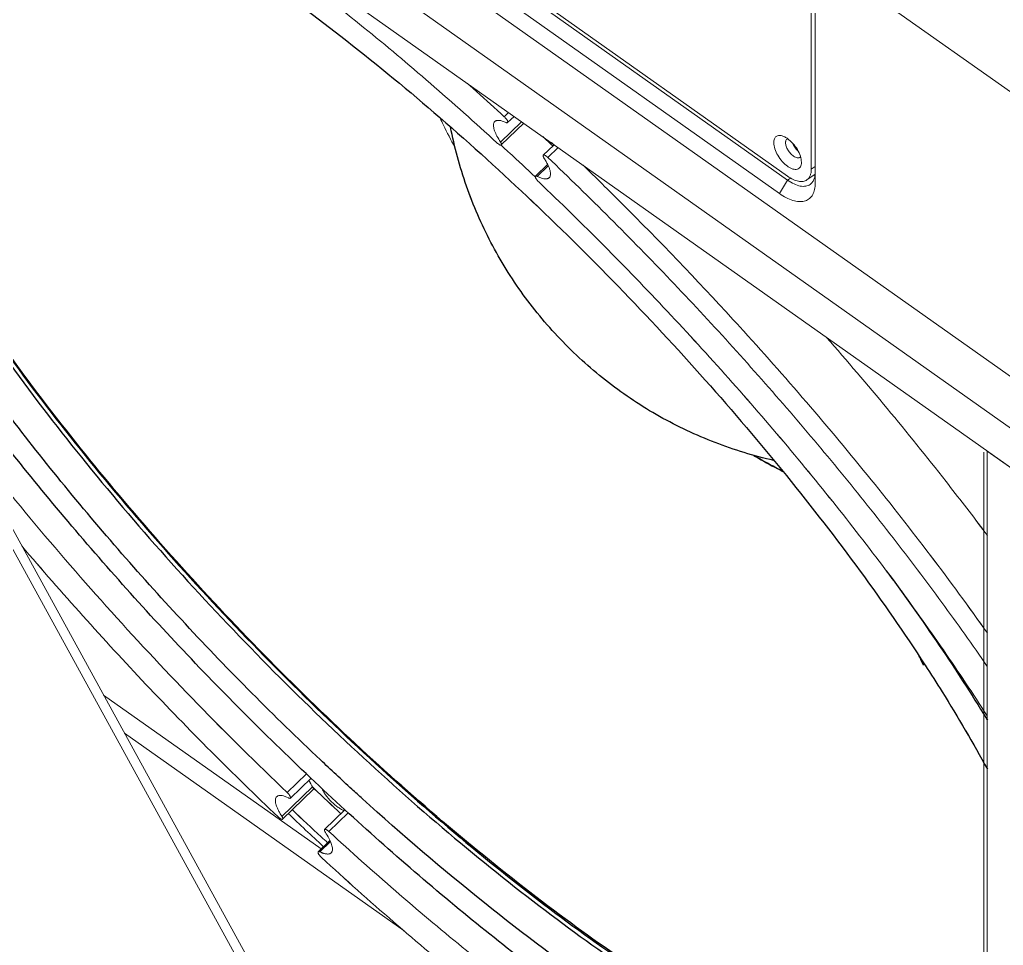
# Model space of a CAD drawing. Header units: millimetres. Extents: x 0 to 9253, y 0 to 2730.
# Drawn here: x 8609.7 to 8785.7, y 1377.8 to 1543.4 of the extents above; entities that cross this region are included whole.
import ezdxf

# ---------------------------------------------------------------- set-up
doc = ezdxf.new("R2010")
doc.units = ezdxf.units.MM
doc.layers.get('0').update_dxf_attribs({"lineweight": 13})
for name, color, linetype in [('INTFCLR_5745', 7, 'Continuous'), ('INTFCLR_5745_1_1', 7, 'Continuous'), ('INTFCLR_5754_1', 7, 'Continuous'), ('INTFCLR_5754_1_1', 7, 'Continuous')]:
    doc.layers.add(name, color=color, linetype=linetype)

msp = doc.modelspace()

# ---------------------------------------------------------------- linework, layer by layer
at = {"color": 7, "linetype": 'Continuous'}
for p, q in [((8790.61, 1527.9), (8467.46, 1756.4)), ((8790.61, 1476.99), (8467.46, 1705.49)), ((8468.17, 1695.8), (8789.9, 1468.3)), ((8468.17, 1688.73), (8789.9, 1461.23)), ((8468.17, 1688.73), (8789.9, 1461.23)), ((8747.12, 1515.4), (8513.78, 1680.4)), ((8747.12, 1514.69), (8513.78, 1679.69)), ((8482.14, 1678.85), (8782.83, 1131.02)), ((8482.14, 1678.85), (8782.83, 1131.02)), ((8482.14, 1678.85), (8782.83, 1131.02)), ((8745.71, 1512.28), (8512.36, 1677.28)), ((8782.83, 1134.6), (8485.35, 1676.58)), ((8782.83, 1134.6), (8485.35, 1676.58)), ((8782.83, 1134.6), (8485.35, 1676.58)), ((8751.37, 1547.75), (8751.37, 1516.64)), ((8752.07, 1545.25), (8752.07, 1514.14)), ((8697.2, 1526.78), (8696.43, 1526.03)), ((8698.18, 1526.08), (8697.04, 1524.97)), ((8699.51, 1525.14), (8695.76, 1521.51)), ((8699.91, 1524.86), (8695.91, 1520.98)), ((8695.94, 1521.03), (8695.91, 1520.98)), ((8705.28, 1520.97), (8703.41, 1519.15)), ((8705.29, 1521), (8704.87, 1521.4)), ((8748.37, 1520.65), (8748.49, 1520.73)), ((8706.06, 1520.51), (8704.23, 1518.74)), ((8704.2, 1517.5), (8702.04, 1515.39)), ((8704.31, 1517.27), (8702.34, 1515.36)), ((8751.37, 1516.64), (8752.07, 1517.14)), ((8702.34, 1515.36), (8702.66, 1515.21)), ((8752.05, 1515.77), (8750.59, 1514.74)), ((8701.93, 1515.28), (8702.02, 1515.2)), ((8701.94, 1515.3), (8702.03, 1515.22)), ((8745.71, 1512.28), (8747.12, 1514.69)), ((8747.12, 1514.69), (8747.65, 1515.06)), ((8782.83, 1123.98), (8782.83, 1466.23)), ((8782.83, 1466.23), (8782.83, 1123.98)), ((8789.9, 1461.22), (8782.83, 1466.22)), ((8789.9, 1461.22), (8782.83, 1466.22)), ((8782.83, 1123.98), (8782.83, 1466.22)), ((8782.27, 1124.95), (8782.27, 1466.06)), ((8771.64, 1428.05), (8771.7, 1427.95)), ((8771.64, 1428.04), (8771.7, 1427.95)), ((8771.68, 1428.03), (8771.74, 1427.93)), ((8771.68, 1428.03), (8771.74, 1427.93)), ((8624.75, 1422.6), (8663.67, 1395.08)), ((8663.67, 1395.08), (8624.75, 1422.6)), ((8663.67, 1395.08), (8624.75, 1422.6)), ((8782.66, 1418.44), (8782.83, 1418.14)), ((8782.69, 1418.42), (8782.88, 1418.12)), ((8628.49, 1415.79), (8678.5, 1380.43)), ((8628.49, 1415.79), (8678.5, 1380.43)), ((8628.49, 1415.79), (8678.5, 1380.43)), ((8661.04, 1408.53), (8657.58, 1405.18)), ((8657.58, 1405.18), (8661.04, 1408.53)), ((8657.58, 1405.18), (8661.04, 1408.52)), ((8661.86, 1407.75), (8658.16, 1404.16)), ((8661.86, 1407.75), (8658.16, 1404.15)), ((8661.86, 1407.75), (8658.16, 1404.16)), ((8662.12, 1406.21), (8656.65, 1400.9)), ((8656.65, 1400.9), (8662.12, 1406.21)), ((8656.65, 1400.9), (8662.12, 1406.21)), ((8662.25, 1405.71), (8656.78, 1400.4)), ((8662.25, 1405.71), (8656.78, 1400.4)), ((8662.25, 1405.7), (8656.78, 1400.39)), ((8662.41, 1405.86), (8662.09, 1406.16)), ((8662.41, 1405.85), (8662.09, 1406.16)), ((8662.41, 1405.86), (8662.09, 1406.16)), ((8662.42, 1405.89), (8662.1, 1406.19)), ((8662.42, 1405.88), (8662.1, 1406.19)), ((8662.42, 1405.89), (8662.1, 1406.19)), ((8657.85, 1404.19), (8657.53, 1404.34)), ((8657.85, 1404.19), (8657.53, 1404.34)), ((8657.85, 1404.19), (8657.53, 1404.34)), ((8667.92, 1402.09), (8664.28, 1398.57)), ((8667.92, 1402.09), (8664.28, 1398.56)), ((8667.92, 1402.09), (8664.28, 1398.57)), ((8668.52, 1401.55), (8665.06, 1398.19)), ((8665.06, 1398.19), (8668.52, 1401.55)), ((8665.06, 1398.19), (8668.52, 1401.54)), ((8664.26, 1398.52), (8664.28, 1398.57)), ((8664.26, 1398.52), (8664.28, 1398.57)), ((8664.26, 1398.52), (8664.28, 1398.56)), ((8665.25, 1396.61), (8663.15, 1394.58)), ((8665.25, 1396.61), (8663.15, 1394.57)), ((8665.25, 1396.61), (8663.15, 1394.58)), ((8665.34, 1396.4), (8663.44, 1394.55)), ((8663.44, 1394.55), (8665.34, 1396.4)), ((8663.44, 1394.55), (8665.34, 1396.39))]:
    msp.add_line(p, q, dxfattribs=at)
for centre, radius, start, end in [((8318.73, 1109.99), 563.98, 46.7566, 47.0053), ((8701.92, 1514.51), 0.95, 63.8008, 66.8671), ((8753, 1519.66), 4.1, 255.1632, 256.4897), ((8746.06, 1514.14), 6.02, 357.2747, 0.0205), ((8266.98, 1058.64), 638.08, 42.35499, 42.50849), ((8361.39, 1135.93), 526.32, 36.7907, 36.94), ((9086.08, 1852.74), 615.79, 226.52709, 227.13665), ((9086.08, 1852.74), 615.79, 226.52709, 227.13665), ((9086.08, 1852.73), 615.79, 226.52709, 227.13665), ((8658.27, 1405.04), 0.95, 243.8008, 246.8671), ((8658.27, 1405.04), 0.95, 243.8008, 246.8671), ((8658.27, 1405.04), 0.95, 243.8008, 246.8671), ((9088.32, 1854.83), 625.27, 226.48199, 227.27026), ((9088.32, 1854.83), 625.27, 226.48199, 227.27026), ((9088.32, 1854.83), 625.27, 226.48199, 227.27026), ((9083.03, 1849.86), 617.03, 226.52869, 227.18674), ((9083.03, 1849.85), 617.03, 226.52869, 227.18674), ((9083.03, 1849.86), 617.03, 226.52869, 227.18674), ((9078.46, 1844.94), 610.31, 227.18802, 227.33271), ((9078.46, 1844.94), 610.31, 227.18802, 227.33271), ((9078.46, 1844.94), 610.31, 227.18802, 227.33271)]:
    msp.add_arc(centre, radius, start, end, dxfattribs=at)
for points, knots in [([(8695.13, 1521.36), (8691.21, 1524.96), (8683.36, 1531.96), (8671.45, 1541.98), (8659.61, 1551.31), (8647.94, 1559.89), (8636.54, 1567.65), (8625.5, 1574.53), (8614.92, 1580.46), (8607.92, 1583.9), (8604.52, 1585.43)], [0, 0, 0, 0, 0.143339, 0.283342, 0.418983, 0.549281, 0.673321, 0.790264, 0.899365, 1, 1, 1, 1]), ([(8752.45, 1354.32), (8750.02, 1355.38), (8745.04, 1357.71), (8734.66, 1363.2), (8721.05, 1371.55), (8704.33, 1383.4), (8687.15, 1397.11), (8669.91, 1412.35), (8653, 1428.78), (8636.81, 1446.02), (8621.72, 1463.67), (8608.07, 1481.32), (8596.18, 1498.58), (8587.73, 1512.66), (8582.11, 1523.44), (8578.61, 1530.95), (8575.72, 1538.07), (8573.46, 1544.77), (8571.85, 1551.01), (8570.88, 1556.75), (8570.57, 1561.97), (8570.92, 1566.64), (8571.95, 1570.74), (8573.13, 1573.16), (8573.83, 1574.22)], [0, 0, 0, 0, 0.026784, 0.055565, 0.118608, 0.188051, 0.262549, 0.340591, 0.420555, 0.50076, 0.579518, 0.655186, 0.726214, 0.791206, 0.821066, 0.848998, 0.874903, 0.898713, 0.920392, 0.939955, 0.957475, 0.973113, 0.987146, 1, 1, 1, 1]), ([(8752.45, 1354.33), (8750.02, 1355.38), (8745.04, 1357.71), (8734.66, 1363.2), (8721.05, 1371.55), (8704.33, 1383.41), (8687.15, 1397.11), (8669.91, 1412.35), (8653, 1428.78), (8636.81, 1446.02), (8621.72, 1463.67), (8608.07, 1481.33), (8596.18, 1498.58), (8587.73, 1512.67), (8582.11, 1523.44), (8578.61, 1530.95), (8575.72, 1538.07), (8573.46, 1544.77), (8571.85, 1551.01), (8570.88, 1556.75), (8570.57, 1561.97), (8570.92, 1566.64), (8571.95, 1570.75), (8573.13, 1573.16), (8573.83, 1574.22)], [0, 0, 0, 0, 0.026784, 0.055565, 0.118608, 0.188051, 0.262549, 0.340591, 0.420555, 0.50076, 0.579518, 0.655186, 0.726214, 0.791206, 0.821066, 0.848998, 0.874903, 0.898713, 0.920392, 0.939955, 0.957475, 0.973113, 0.987146, 1, 1, 1, 1]), ([(8752.74, 1354.97), (8750.34, 1356.01), (8745.41, 1358.32), (8735.14, 1363.75), (8721.68, 1372), (8705.14, 1383.69), (8688.14, 1397.21), (8671.07, 1412.25), (8654.31, 1428.47), (8638.24, 1445.5), (8623.22, 1462.96), (8609.6, 1480.45), (8597.68, 1497.58), (8589.17, 1511.58), (8583.47, 1522.32), (8579.89, 1529.82), (8576.9, 1536.95), (8574.53, 1543.67), (8572.79, 1549.95), (8571.69, 1555.75), (8571.22, 1561.04), (8571.41, 1565.8), (8572.25, 1570.01), (8573.3, 1572.52), (8573.94, 1573.64)], [0, 0, 0, 0, 0.026654, 0.055278, 0.117937, 0.186924, 0.260929, 0.338477, 0.417984, 0.49781, 0.576303, 0.651852, 0.722933, 0.788168, 0.818221, 0.846394, 0.872586, 0.896723, 0.918763, 0.938707, 0.956612, 0.972614, 0.986951, 1, 1, 1, 1]), ([(8752.74, 1354.97), (8750.34, 1356.01), (8745.41, 1358.32), (8735.14, 1363.74), (8721.68, 1372), (8705.14, 1383.69), (8688.14, 1397.21), (8671.07, 1412.25), (8654.31, 1428.47), (8638.24, 1445.5), (8623.22, 1462.96), (8609.6, 1480.45), (8597.68, 1497.58), (8589.17, 1511.58), (8583.47, 1522.32), (8579.89, 1529.82), (8576.9, 1536.95), (8574.53, 1543.67), (8572.79, 1549.95), (8571.69, 1555.75), (8571.22, 1561.04), (8571.41, 1565.8), (8572.25, 1570.01), (8573.3, 1572.52), (8573.94, 1573.63)], [0, 0, 0, 0, 0.026654, 0.055278, 0.117937, 0.186924, 0.260929, 0.338477, 0.417984, 0.49781, 0.576303, 0.651852, 0.722933, 0.788168, 0.818221, 0.846394, 0.872586, 0.896723, 0.918763, 0.938707, 0.956612, 0.972614, 0.986951, 1, 1, 1, 1]), ([(8752.88, 1355.33), (8750.55, 1356.32), (8745.79, 1358.51), (8735.87, 1363.67), (8722.84, 1371.53), (8706.83, 1382.7), (8690.33, 1395.64), (8673.7, 1410.07), (8657.31, 1425.68), (8641.52, 1442.13), (8626.68, 1459.07), (8613.09, 1476.11), (8601.06, 1492.9), (8592.35, 1506.69), (8586.4, 1517.33), (8582.59, 1524.81), (8579.34, 1531.97), (8576.66, 1538.76), (8574.58, 1545.15), (8573.1, 1551.09), (8572.22, 1556.58), (8571.9, 1562.88), (8572.52, 1567.41), (8573.49, 1570.05)], [0, 0, 0, 0, 0.026047, 0.054015, 0.115248, 0.182721, 0.255211, 0.331336, 0.409605, 0.488466, 0.56635, 0.641716, 0.713096, 0.77914, 0.809792, 0.838688, 0.865722, 0.890806, 0.913882, 0.934924, 0.953949, 0.971033, 1, 1, 1, 1]), ([(8752.88, 1355.33), (8750.55, 1356.32), (8745.79, 1358.52), (8735.87, 1363.67), (8722.84, 1371.53), (8706.83, 1382.7), (8690.33, 1395.64), (8673.7, 1410.07), (8657.31, 1425.68), (8641.52, 1442.14), (8626.68, 1459.07), (8613.09, 1476.12), (8601.06, 1492.9), (8592.35, 1506.69), (8586.4, 1517.33), (8582.59, 1524.81), (8579.34, 1531.97), (8576.66, 1538.76), (8574.58, 1545.15), (8573.1, 1551.1), (8572.22, 1556.58), (8571.9, 1562.88), (8572.52, 1567.42), (8573.49, 1570.05)], [0, 0, 0, 0, 0.026047, 0.054015, 0.115248, 0.182721, 0.255211, 0.331336, 0.409605, 0.488466, 0.56635, 0.641716, 0.713096, 0.77914, 0.809792, 0.838688, 0.865722, 0.890806, 0.913882, 0.934924, 0.953949, 0.971033, 1, 1, 1, 1]), ([(8650.82, 1552.49), (8656.39, 1548.64), (8667.62, 1540.34), (8684.19, 1526.73), (8700.74, 1511.79), (8716.93, 1495.82), (8732.42, 1479.16), (8746.88, 1462.17), (8760.01, 1445.19), (8767.99, 1433.71), (8771.68, 1428.03)], [0, 0, 0, 0, 0.116374, 0.240038, 0.368666, 0.499816, 0.630989, 0.759687, 0.883467, 1, 1, 1, 1]), ([(8650.82, 1552.48), (8656.39, 1548.63), (8667.62, 1540.34), (8684.19, 1526.73), (8700.74, 1511.78), (8716.93, 1495.82), (8732.42, 1479.16), (8746.88, 1462.17), (8760.01, 1445.19), (8767.99, 1433.71), (8771.68, 1428.03)], [0, 0, 0, 0, 0.116374, 0.240038, 0.368666, 0.499816, 0.630989, 0.759687, 0.883467, 1, 1, 1, 1]), ([(8689.84, 1531.99), (8690.39, 1531.5), (8692.6, 1529.53), (8694.79, 1527.54), (8696.43, 1526.03)], [0, 0, 0, 0, 0.249162, 1, 1, 1, 1]), ([(8696.43, 1526.03), (8696.56, 1525.91), (8696.74, 1525.71), (8696.93, 1525.44), (8697.01, 1525.31), (8697.03, 1525.24)], [0, 0, 0, 0, 0.549119, 0.795281, 1, 1, 1, 1]), ([(8684.95, 1525.82), (8685.14, 1525.39), (8685.98, 1523.61), (8686.89, 1521.86), (8687.62, 1520.55)], [0, 0, 0, 0, 0.238787, 1, 1, 1, 1]), ([(8694.55, 1524.87), (8694.52, 1524.79), (8694.49, 1524.59), (8694.51, 1524.26), (8694.58, 1523.89), (8694.76, 1523.31), (8695.14, 1522.49), (8695.54, 1521.85), (8695.76, 1521.51)], [0, 0, 0, 0, 0.075049, 0.163117, 0.265975, 0.384196, 0.665455, 1, 1, 1, 1]), ([(8694.73, 1525.17), (8694.69, 1525.13), (8694.62, 1525.04), (8694.57, 1524.93), (8694.55, 1524.87)], [0, 0, 0, 0, 0.485831, 1, 1, 1, 1]), ([(8696.75, 1525), (8696.53, 1525.1), (8696.13, 1525.26), (8695.62, 1525.38), (8695.28, 1525.39), (8695.06, 1525.36), (8694.88, 1525.29), (8694.77, 1525.22), (8694.73, 1525.17)], [0, 0, 0, 0, 0.33763, 0.610802, 0.724476, 0.824917, 0.915248, 1, 1, 1, 1]), ([(8697.04, 1524.97), (8697.03, 1524.96), (8696.99, 1524.94), (8696.92, 1524.94), (8696.84, 1524.96), (8696.78, 1524.98), (8696.75, 1525)], [0, 0, 0, 0, 0.174047, 0.387852, 0.661878, 1, 1, 1, 1]), ([(8697.03, 1525.24), (8697.05, 1525.2), (8697.07, 1525.13), (8697.07, 1525.05), (8697.06, 1525.02)], [0, 0, 0, 0, 0.583468, 1, 1, 1, 1]), ([(8697.06, 1525.02), (8697.06, 1525.01), (8697.06, 1525), (8697.05, 1524.98), (8697.04, 1524.97)], [0, 0, 0, 0, 0.263028, 1, 1, 1, 1]), ([(8746.3, 1522.56), (8746.19, 1522.6), (8745.97, 1522.66), (8745.64, 1522.68), (8745.35, 1522.63), (8745.09, 1522.51), (8744.89, 1522.31), (8744.75, 1522.05), (8744.67, 1521.74), (8744.65, 1521.51), (8744.65, 1521.39)], [0, 0, 0, 0, 0.14495, 0.274135, 0.390669, 0.49998, 0.609256, 0.725849, 0.855287, 1, 1, 1, 1]), ([(8747.12, 1522.11), (8747.06, 1522.16), (8746.8, 1522.34), (8746.51, 1522.48), (8746.3, 1522.56)], [0, 0, 0, 0, 0.268305, 1, 1, 1, 1]), ([(8695.91, 1520.98), (8695.9, 1520.97), (8695.86, 1520.95), (8695.79, 1520.95), (8695.7, 1520.97), (8695.6, 1521.02), (8695.49, 1521.08), (8695.33, 1521.19), (8695.21, 1521.29), (8695.13, 1521.36)], [0, 0, 0, 0, 0.059741, 0.133702, 0.228837, 0.346699, 0.48596, 0.643943, 1, 1, 1, 1]), ([(8695.76, 1521.51), (8695.77, 1521.49), (8695.81, 1521.43), (8695.85, 1521.36), (8695.88, 1521.31)], [0, 0, 0, 0, 0.268063, 1, 1, 1, 1]), ([(8695.86, 1520.94), (8696.37, 1520.48), (8698.41, 1518.61), (8700.43, 1516.73), (8701.94, 1515.3)], [0, 0, 0, 0, 0.249261, 1, 1, 1, 1]), ([(8695.88, 1521.31), (8695.9, 1521.26), (8695.94, 1521.17), (8695.95, 1521.07), (8695.94, 1521.03)], [0, 0, 0, 0, 0.595013, 1, 1, 1, 1]), ([(8744.65, 1521.39), (8744.65, 1521.02), (8744.81, 1520.23), (8745.35, 1519.09), (8746.12, 1518.02), (8746.78, 1517.41), (8747.12, 1517.17)], [0, 0, 0, 0, 0.217692, 0.475355, 0.7463, 1, 1, 1, 1]), ([(8746.79, 1521.6), (8746.78, 1521.58), (8746.77, 1521.51), (8746.77, 1521.44), (8746.77, 1521.39)], [0, 0, 0, 0, 0.239748, 1, 1, 1, 1]), ([(8746.77, 1521.39), (8746.77, 1521.18), (8746.87, 1520.73), (8747.17, 1520.07), (8747.61, 1519.46), (8747.99, 1519.12), (8748.18, 1518.98)], [0, 0, 0, 0, 0.217686, 0.475354, 0.746305, 1, 1, 1, 1]), ([(8746.84, 1521.78), (8746.83, 1521.76), (8746.81, 1521.71), (8746.8, 1521.65), (8746.79, 1521.6)], [0, 0, 0, 0, 0.239653, 1, 1, 1, 1]), ([(8747.03, 1522.02), (8747.01, 1522.01), (8746.93, 1521.94), (8746.87, 1521.85), (8746.84, 1521.78)], [0, 0, 0, 0, 0.241395, 1, 1, 1, 1]), ([(8749.6, 1517.89), (8749.6, 1518.26), (8749.43, 1519.05), (8748.9, 1520.19), (8748.12, 1521.26), (8747.47, 1521.87), (8747.12, 1522.11)], [0, 0, 0, 0, 0.217692, 0.475355, 0.7463, 1, 1, 1, 1]), ([(8748.99, 1519.93), (8748.78, 1520.11), (8748.4, 1520.55), (8748.12, 1521.04), (8748.02, 1521.31)], [0, 0, 0, 0, 0.500036, 1, 1, 1, 1]), ([(8703.54, 1518.65), (8703.51, 1518.7), (8703.46, 1518.78), (8703.41, 1518.89), (8703.38, 1519), (8703.36, 1519.11), (8703.41, 1519.15)], [0, 0, 0, 0, 0.361195, 0.516084, 0.65138, 1, 1, 1, 1]), ([(8703.41, 1519.15), (8703.42, 1519.16), (8703.45, 1519.18), (8703.52, 1519.19), (8703.59, 1519.17), (8703.64, 1519.15), (8703.67, 1519.14)], [0, 0, 0, 0, 0.179251, 0.394931, 0.667023, 1, 1, 1, 1]), ([(8703.67, 1519.14), (8703.76, 1519.1), (8703.96, 1518.98), (8704.14, 1518.83), (8704.23, 1518.74)], [0, 0, 0, 0, 0.446236, 1, 1, 1, 1]), ([(8748.18, 1518.98), (8748.29, 1518.9), (8748.5, 1518.78), (8748.81, 1518.66), (8749.1, 1518.65), (8749.27, 1518.71), (8749.34, 1518.76)], [0, 0, 0, 0, 0.312078, 0.579925, 0.804193, 1, 1, 1, 1]), ([(8704.48, 1515.13), (8704.55, 1515.19), (8704.65, 1515.35), (8704.72, 1515.66), (8704.71, 1516.04), (8704.64, 1516.38), (8704.55, 1516.68), (8704.42, 1517.03), (8704.22, 1517.49), (8703.91, 1518.06), (8703.67, 1518.45), (8703.54, 1518.65)], [0, 0, 0, 0, 0.069928, 0.149323, 0.244423, 0.358207, 0.422435, 0.491518, 0.643841, 0.814044, 1, 1, 1, 1]), ([(8704.23, 1518.74), (8711.72, 1511.61), (8726.33, 1497.02), (8743.62, 1478), (8756.7, 1462.46), (8765.97, 1450.86), (8774.69, 1439.32), (8780.2, 1431.57), (8782.85, 1427.72)], [0, 0, 0, 0, 0.257472, 0.513882, 0.639833, 0.763302, 0.883584, 1, 1, 1, 1]), ([(8704.23, 1518.74), (8711.72, 1511.61), (8726.33, 1497.02), (8743.62, 1478), (8756.7, 1462.46), (8765.97, 1450.86), (8774.69, 1439.32), (8780.2, 1431.57), (8782.85, 1427.72)], [0, 0, 0, 0, 0.257472, 0.513882, 0.639833, 0.763302, 0.883584, 1, 1, 1, 1]), ([(8704.23, 1518.74), (8711.72, 1511.61), (8726.33, 1497.02), (8743.62, 1478), (8756.7, 1462.46), (8765.97, 1450.86), (8774.69, 1439.32), (8780.2, 1431.57), (8782.85, 1427.72)], [0, 0, 0, 0, 0.257472, 0.513882, 0.639833, 0.763302, 0.883584, 1, 1, 1, 1]), ([(8710.53, 1517.36), (8712.83, 1515.13), (8721.98, 1506.14), (8730.85, 1496.88), (8737.36, 1489.78)], [0, 0, 0, 0, 0.24966, 1, 1, 1, 1]), ([(8747.12, 1517.17), (8747.28, 1517.06), (8747.58, 1516.87), (8748.04, 1516.67), (8748.48, 1516.59), (8748.87, 1516.63), (8749.2, 1516.79), (8749.44, 1517.08), (8749.57, 1517.46), (8749.6, 1517.74), (8749.6, 1517.89)], [0, 0, 0, 0, 0.165275, 0.312003, 0.439056, 0.549496, 0.65067, 0.753357, 0.867921, 1, 1, 1, 1]), ([(8702.61, 1514.37), (8702.5, 1514.47), (8702.36, 1514.62), (8702.2, 1514.83), (8702.11, 1514.98), (8702.04, 1515.12), (8702.01, 1515.23), (8702, 1515.33), (8702.02, 1515.38), (8702.04, 1515.39)], [0, 0, 0, 0, 0.343281, 0.503936, 0.648616, 0.772125, 0.870891, 0.944609, 1, 1, 1, 1]), ([(8702.04, 1515.39), (8702.05, 1515.4), (8702.08, 1515.42), (8702.14, 1515.43), (8702.21, 1515.41), (8702.27, 1515.39), (8702.29, 1515.38)], [0, 0, 0, 0, 0.179245, 0.394964, 0.667091, 1, 1, 1, 1]), ([(8750.59, 1514.74), (8750.49, 1514.67), (8750.27, 1514.55), (8749.76, 1514.42), (8749.01, 1514.46), (8748.06, 1514.8), (8747.44, 1515.17), (8747.12, 1515.4)], [0, 0, 0, 0, 0.096436, 0.196829, 0.420859, 0.688202, 1, 1, 1, 1]), ([(8751.37, 1516.64), (8751.37, 1516.43), (8751.34, 1516.04), (8751.19, 1515.51), (8750.95, 1515.06), (8750.71, 1514.83), (8750.59, 1514.74)], [0, 0, 0, 0, 0.289644, 0.548352, 0.781428, 1, 1, 1, 1]), ([(8751.9, 1514.98), (8751.93, 1515.06), (8752.04, 1515.44), (8752.07, 1515.84), (8752.07, 1516.14)], [0, 0, 0, 0, 0.232662, 1, 1, 1, 1]), ([(8782.84, 1418.87), (8780.3, 1422.85), (8774.95, 1430.89), (8766.34, 1442.89), (8757.02, 1455.04), (8747.08, 1467.23), (8736.59, 1479.35), (8725.63, 1491.32), (8714.31, 1503.03), (8706.54, 1510.63), (8702.61, 1514.37)], [0, 0, 0, 0, 0.113296, 0.231717, 0.354424, 0.480526, 0.609096, 0.739179, 0.869805, 1, 1, 1, 1]), ([(8782.84, 1418.87), (8780.3, 1422.85), (8774.95, 1430.89), (8766.34, 1442.89), (8757.02, 1455.04), (8747.08, 1467.22), (8736.59, 1479.35), (8725.63, 1491.32), (8714.31, 1503.03), (8706.54, 1510.63), (8702.61, 1514.37)], [0, 0, 0, 0, 0.113296, 0.231717, 0.354424, 0.480526, 0.609096, 0.739179, 0.869805, 1, 1, 1, 1]), ([(8782.84, 1418.87), (8780.3, 1422.85), (8774.95, 1430.89), (8766.34, 1442.89), (8757.02, 1455.04), (8747.08, 1467.23), (8736.59, 1479.35), (8725.63, 1491.32), (8714.31, 1503.03), (8706.54, 1510.63), (8702.61, 1514.37)], [0, 0, 0, 0, 0.113296, 0.231717, 0.354424, 0.480526, 0.609096, 0.739179, 0.869805, 1, 1, 1, 1]), ([(8702.66, 1515.21), (8702.86, 1515.13), (8703.22, 1515), (8703.67, 1514.91), (8703.99, 1514.91), (8704.18, 1514.95), (8704.35, 1515.02), (8704.44, 1515.09), (8704.48, 1515.13)], [0, 0, 0, 0, 0.332821, 0.603877, 0.717903, 0.819737, 0.912383, 1, 1, 1, 1]), ([(8745.71, 1512.28), (8746.09, 1512), (8746.85, 1511.53), (8748.01, 1511.04), (8749.1, 1510.81), (8750.09, 1510.87), (8750.93, 1511.24), (8751.56, 1511.9), (8751.95, 1512.81), (8752.05, 1513.49), (8752.07, 1513.85)], [0, 0, 0, 0, 0.166185, 0.314175, 0.443041, 0.555345, 0.657521, 0.759538, 0.871511, 1, 1, 1, 1]), ([(8747.12, 1514.69), (8747.49, 1514.43), (8748.22, 1513.99), (8749.33, 1513.6), (8750.34, 1513.54), (8750.93, 1513.76), (8751.17, 1513.92)], [0, 0, 0, 0, 0.312194, 0.579881, 0.804202, 1, 1, 1, 1]), ([(8751.17, 1513.92), (8751.34, 1514.04), (8751.65, 1514.36), (8751.83, 1514.76), (8751.9, 1514.98)], [0, 0, 0, 0, 0.479393, 1, 1, 1, 1]), ([(8663.55, 1410.99), (8655.23, 1418.83), (8639.21, 1434.96), (8620.66, 1456.17), (8607.06, 1473.45), (8597.8, 1486.13), (8589.47, 1498.56), (8584.43, 1506.86), (8582.1, 1510.95)], [0, 0, 0, 0, 0.265039, 0.526757, 0.653137, 0.774876, 0.890838, 1, 1, 1, 1]), ([(8663.55, 1410.99), (8655.23, 1418.83), (8639.21, 1434.96), (8620.66, 1456.17), (8607.06, 1473.45), (8597.8, 1486.14), (8589.47, 1498.56), (8584.43, 1506.86), (8582.1, 1510.95)], [0, 0, 0, 0, 0.265039, 0.526757, 0.653137, 0.774876, 0.890838, 1, 1, 1, 1]), ([(8758.74, 1338.77), (8755.16, 1340.29), (8747.8, 1343.77), (8736.66, 1349.88), (8725.02, 1357.05), (8712.99, 1365.23), (8700.68, 1374.34), (8683.79, 1387.81), (8667.14, 1402.51), (8650.9, 1418.23), (8634.98, 1434.58), (8616.37, 1455.5), (8599.46, 1477.07), (8587.46, 1494.2), (8582.04, 1502.64), (8579.49, 1506.81)], [0, 0, 0, 0, 0.046955, 0.098127, 0.1532, 0.211833, 0.273585, 0.337961, 0.472409, 0.541341, 0.610609, 0.74771, 0.87897, 0.941019, 1, 1, 1, 1]), ([(8758.74, 1338.77), (8755.16, 1340.3), (8747.8, 1343.77), (8736.66, 1349.88), (8725.02, 1357.06), (8712.99, 1365.24), (8700.68, 1374.34), (8683.79, 1387.81), (8667.14, 1402.51), (8650.9, 1418.23), (8634.98, 1434.58), (8616.37, 1455.5), (8599.46, 1477.07), (8587.46, 1494.2), (8582.04, 1502.64), (8579.49, 1506.81)], [0, 0, 0, 0, 0.046955, 0.098127, 0.1532, 0.211833, 0.273585, 0.337961, 0.472409, 0.541341, 0.610609, 0.74771, 0.87897, 0.941019, 1, 1, 1, 1]), ([(8738.51, 1488.52), (8746.63, 1479.61), (8762, 1461.78), (8776.26, 1443.04), (8782.88, 1433.68)], [0, 0, 0, 0, 0.5126, 1, 1, 1, 1]), ([(8738.51, 1488.52), (8746.63, 1479.61), (8762, 1461.77), (8776.26, 1443.04), (8782.88, 1433.67)], [0, 0, 0, 0, 0.5126, 1, 1, 1, 1]), ([(8738.51, 1488.52), (8746.63, 1479.61), (8762, 1461.78), (8776.26, 1443.04), (8782.88, 1433.68)], [0, 0, 0, 0, 0.5126, 1, 1, 1, 1]), ([(8782.06, 1452.24), (8779.89, 1455.11), (8770.9, 1466.82), (8761.45, 1478.17), (8754.09, 1486.56)], [0, 0, 0, 0, 0.244064, 1, 1, 1, 1]), ([(8782.06, 1452.23), (8779.89, 1455.11), (8770.9, 1466.82), (8761.45, 1478.17), (8754.09, 1486.56)], [0, 0, 0, 0, 0.244064, 1, 1, 1, 1]), ([(8598.09, 1471.17), (8602.46, 1465.44), (8611.6, 1454.02), (8626.11, 1437.3), (8641.46, 1420.93), (8652.14, 1410.36), (8657.58, 1405.18)], [0, 0, 0, 0, 0.243051, 0.493112, 0.746634, 1, 1, 1, 1]), ([(8598.09, 1471.17), (8602.46, 1465.44), (8611.6, 1454.02), (8626.11, 1437.3), (8641.46, 1420.92), (8652.14, 1410.35), (8657.58, 1405.18)], [0, 0, 0, 0, 0.243051, 0.493112, 0.746634, 1, 1, 1, 1]), ([(8598.09, 1471.17), (8602.46, 1465.44), (8611.6, 1454.02), (8626.11, 1437.3), (8641.46, 1420.93), (8652.14, 1410.36), (8657.58, 1405.18)], [0, 0, 0, 0, 0.243051, 0.493112, 0.746634, 1, 1, 1, 1]), ([(8655.96, 1400.81), (8647.87, 1408.5), (8632.16, 1424.26), (8617.29, 1440.82), (8610.11, 1449.27)], [0, 0, 0, 0, 0.501614, 1, 1, 1, 1]), ([(8655.96, 1400.81), (8647.87, 1408.5), (8632.16, 1424.26), (8617.29, 1440.82), (8610.11, 1449.27)], [0, 0, 0, 0, 0.501614, 1, 1, 1, 1]), ([(8655.96, 1400.81), (8647.87, 1408.5), (8632.16, 1424.26), (8617.29, 1440.82), (8610.11, 1449.26)], [0, 0, 0, 0, 0.501614, 1, 1, 1, 1]), ([(8764.79, 1444.83), (8768.04, 1440.43), (8774.2, 1431.75), (8779.99, 1422.82), (8782.69, 1418.42)], [0, 0, 0, 0, 0.514033, 1, 1, 1, 1]), ([(8764.79, 1444.83), (8768.04, 1440.43), (8774.2, 1431.75), (8779.99, 1422.82), (8782.69, 1418.42)], [0, 0, 0, 0, 0.514033, 1, 1, 1, 1]), ([(8770.54, 1429.75), (8770.64, 1429.55), (8770.95, 1428.95), (8771.24, 1428.34), (8771.44, 1427.92)], [0, 0, 0, 0, 0.31607, 1, 1, 1, 1]), ([(8770.54, 1429.75), (8770.64, 1429.56), (8770.95, 1428.95), (8771.24, 1428.34), (8771.44, 1427.92)], [0, 0, 0, 0, 0.31607, 1, 1, 1, 1]), ([(8771.74, 1427.93), (8772.77, 1426.35), (8776.65, 1420.26), (8780.32, 1414.03), (8782.87, 1409.35)], [0, 0, 0, 0, 0.260766, 1, 1, 1, 1]), ([(8771.74, 1427.93), (8772.77, 1426.35), (8776.65, 1420.26), (8780.32, 1414.04), (8782.87, 1409.35)], [0, 0, 0, 0, 0.260766, 1, 1, 1, 1]), ([(8671.05, 1404.05), (8670.42, 1404.62), (8667.9, 1406.91), (8665.41, 1409.23), (8663.55, 1410.99)], [0, 0, 0, 0, 0.249022, 1, 1, 1, 1]), ([(8671.05, 1404.05), (8670.42, 1404.62), (8667.9, 1406.91), (8665.41, 1409.23), (8663.55, 1410.99)], [0, 0, 0, 0, 0.249022, 1, 1, 1, 1]), ([(8662.12, 1406.21), (8662.05, 1406.31), (8661.82, 1406.68), (8661.6, 1407.07), (8661.45, 1407.37)], [0, 0, 0, 0, 0.265624, 1, 1, 1, 1]), ([(8662.12, 1406.21), (8662.05, 1406.31), (8661.82, 1406.68), (8661.6, 1407.07), (8661.45, 1407.37)], [0, 0, 0, 0, 0.265624, 1, 1, 1, 1]), ([(8662.12, 1406.21), (8662.05, 1406.31), (8661.82, 1406.68), (8661.6, 1407.07), (8661.45, 1407.36)], [0, 0, 0, 0, 0.265624, 1, 1, 1, 1]), ([(8657.53, 1404.34), (8657.33, 1404.42), (8656.97, 1404.55), (8656.52, 1404.64), (8656.21, 1404.64), (8656.01, 1404.6), (8655.84, 1404.53), (8655.75, 1404.46), (8655.71, 1404.42)], [0, 0, 0, 0, 0.332821, 0.603877, 0.717903, 0.819737, 0.912383, 1, 1, 1, 1]), ([(8657.53, 1404.34), (8657.33, 1404.42), (8656.97, 1404.55), (8656.52, 1404.64), (8656.21, 1404.63), (8656.01, 1404.6), (8655.84, 1404.53), (8655.75, 1404.46), (8655.71, 1404.42)], [0, 0, 0, 0, 0.332821, 0.603877, 0.717903, 0.819737, 0.912383, 1, 1, 1, 1]), ([(8657.53, 1404.34), (8657.33, 1404.42), (8656.97, 1404.55), (8656.52, 1404.64), (8656.21, 1404.64), (8656.01, 1404.6), (8655.84, 1404.53), (8655.75, 1404.46), (8655.71, 1404.42)], [0, 0, 0, 0, 0.332821, 0.603877, 0.717903, 0.819737, 0.912383, 1, 1, 1, 1]), ([(8657.58, 1405.18), (8657.69, 1405.08), (8657.83, 1404.93), (8657.99, 1404.72), (8658.08, 1404.57), (8658.15, 1404.43), (8658.19, 1404.32), (8658.19, 1404.22), (8658.17, 1404.17), (8658.16, 1404.16)], [0, 0, 0, 0, 0.343281, 0.503936, 0.648616, 0.772125, 0.870891, 0.944609, 1, 1, 1, 1]), ([(8657.58, 1405.18), (8657.69, 1405.08), (8657.83, 1404.93), (8657.99, 1404.72), (8658.08, 1404.57), (8658.15, 1404.43), (8658.19, 1404.32), (8658.19, 1404.22), (8658.17, 1404.17), (8658.16, 1404.15)], [0, 0, 0, 0, 0.343281, 0.503936, 0.648616, 0.772125, 0.870891, 0.944609, 1, 1, 1, 1]), ([(8657.58, 1405.18), (8657.69, 1405.08), (8657.83, 1404.93), (8657.99, 1404.72), (8658.08, 1404.57), (8658.15, 1404.43), (8658.19, 1404.32), (8658.19, 1404.22), (8658.17, 1404.17), (8658.16, 1404.16)], [0, 0, 0, 0, 0.343281, 0.503936, 0.648616, 0.772125, 0.870891, 0.944609, 1, 1, 1, 1]), ([(8662.25, 1405.71), (8662.3, 1405.75), (8662.29, 1405.86), (8662.25, 1405.97), (8662.2, 1406.07), (8662.15, 1406.15), (8662.12, 1406.21)], [0, 0, 0, 0, 0.348621, 0.483916, 0.638805, 1, 1, 1, 1]), ([(8662.25, 1405.7), (8662.3, 1405.75), (8662.29, 1405.86), (8662.25, 1405.96), (8662.2, 1406.07), (8662.15, 1406.15), (8662.12, 1406.21)], [0, 0, 0, 0, 0.348621, 0.483916, 0.638805, 1, 1, 1, 1]), ([(8662.25, 1405.71), (8662.3, 1405.75), (8662.29, 1405.86), (8662.25, 1405.97), (8662.2, 1406.07), (8662.15, 1406.15), (8662.12, 1406.21)], [0, 0, 0, 0, 0.348621, 0.483916, 0.638805, 1, 1, 1, 1]), ([(8663.83, 1405.9), (8663.89, 1405.71), (8664.09, 1405.32), (8664.62, 1404.5), (8665.49, 1403.51), (8666.47, 1402.65), (8667.26, 1402.16), (8667.62, 1402), (8667.79, 1401.95)], [0, 0, 0, 0, 0.102769, 0.227538, 0.514123, 0.792886, 0.908556, 1, 1, 1, 1]), ([(8663.83, 1405.9), (8663.89, 1405.71), (8664.09, 1405.32), (8664.62, 1404.5), (8665.49, 1403.51), (8666.47, 1402.65), (8667.26, 1402.16), (8667.62, 1402), (8667.79, 1401.95)], [0, 0, 0, 0, 0.102769, 0.227538, 0.514123, 0.792886, 0.908556, 1, 1, 1, 1]), ([(8663.83, 1405.89), (8663.89, 1405.71), (8664.09, 1405.32), (8664.62, 1404.5), (8665.49, 1403.5), (8666.47, 1402.65), (8667.26, 1402.16), (8667.62, 1402), (8667.79, 1401.95)], [0, 0, 0, 0, 0.102769, 0.227538, 0.514123, 0.792886, 0.908556, 1, 1, 1, 1]), ([(8655.71, 1404.42), (8655.65, 1404.36), (8655.54, 1404.2), (8655.47, 1403.89), (8655.48, 1403.51), (8655.55, 1403.17), (8655.64, 1402.87), (8655.77, 1402.52), (8655.97, 1402.06), (8656.28, 1401.49), (8656.52, 1401.1), (8656.65, 1400.9)], [0, 0, 0, 0, 0.069928, 0.149323, 0.244423, 0.358207, 0.422435, 0.491518, 0.643841, 0.814044, 1, 1, 1, 1]), ([(8655.71, 1404.42), (8655.65, 1404.36), (8655.54, 1404.19), (8655.47, 1403.88), (8655.48, 1403.51), (8655.55, 1403.17), (8655.64, 1402.87), (8655.77, 1402.52), (8655.97, 1402.06), (8656.28, 1401.49), (8656.52, 1401.1), (8656.65, 1400.9)], [0, 0, 0, 0, 0.069928, 0.149323, 0.244423, 0.358207, 0.422435, 0.491518, 0.643841, 0.814044, 1, 1, 1, 1]), ([(8655.71, 1404.42), (8655.65, 1404.36), (8655.54, 1404.2), (8655.47, 1403.89), (8655.48, 1403.51), (8655.55, 1403.17), (8655.64, 1402.87), (8655.77, 1402.52), (8655.97, 1402.06), (8656.28, 1401.49), (8656.52, 1401.1), (8656.65, 1400.9)], [0, 0, 0, 0, 0.069928, 0.149323, 0.244423, 0.358207, 0.422435, 0.491518, 0.643841, 0.814044, 1, 1, 1, 1]), ([(8658.16, 1404.16), (8658.14, 1404.15), (8658.11, 1404.13), (8658.05, 1404.12), (8657.98, 1404.14), (8657.92, 1404.16), (8657.9, 1404.17)], [0, 0, 0, 0, 0.179245, 0.394964, 0.667091, 1, 1, 1, 1]), ([(8658.16, 1404.15), (8658.14, 1404.14), (8658.11, 1404.13), (8658.05, 1404.12), (8657.98, 1404.14), (8657.92, 1404.15), (8657.9, 1404.17)], [0, 0, 0, 0, 0.179245, 0.394964, 0.667091, 1, 1, 1, 1]), ([(8658.16, 1404.16), (8658.14, 1404.15), (8658.11, 1404.13), (8658.05, 1404.12), (8657.98, 1404.14), (8657.92, 1404.16), (8657.9, 1404.17)], [0, 0, 0, 0, 0.179245, 0.394964, 0.667091, 1, 1, 1, 1]), ([(8753.69, 1346.93), (8750.58, 1348.25), (8744.21, 1351.24), (8734.58, 1356.44), (8724.53, 1362.52), (8710.35, 1371.95), (8692.21, 1385.58), (8678.14, 1397.63), (8671.05, 1404.05)], [0, 0, 0, 0, 0.100322, 0.209063, 0.325634, 0.449445, 0.715518, 1, 1, 1, 1]), ([(8753.69, 1346.93), (8750.58, 1348.25), (8744.21, 1351.24), (8734.58, 1356.44), (8724.53, 1362.52), (8710.35, 1371.95), (8692.21, 1385.58), (8678.14, 1397.63), (8671.05, 1404.05)], [0, 0, 0, 0, 0.100322, 0.209063, 0.325634, 0.449445, 0.715518, 1, 1, 1, 1]), ([(8656.52, 1400.41), (8656.43, 1400.45), (8656.23, 1400.57), (8656.05, 1400.72), (8655.96, 1400.81)], [0, 0, 0, 0, 0.446236, 1, 1, 1, 1]), ([(8656.52, 1400.41), (8656.43, 1400.45), (8656.23, 1400.57), (8656.05, 1400.72), (8655.96, 1400.81)], [0, 0, 0, 0, 0.446236, 1, 1, 1, 1]), ([(8656.52, 1400.41), (8656.43, 1400.45), (8656.23, 1400.57), (8656.05, 1400.72), (8655.96, 1400.81)], [0, 0, 0, 0, 0.446236, 1, 1, 1, 1]), ([(8656.78, 1400.4), (8656.77, 1400.39), (8656.74, 1400.37), (8656.68, 1400.36), (8656.6, 1400.38), (8656.55, 1400.4), (8656.52, 1400.41)], [0, 0, 0, 0, 0.179251, 0.394931, 0.667023, 1, 1, 1, 1]), ([(8656.78, 1400.39), (8656.77, 1400.38), (8656.74, 1400.37), (8656.68, 1400.36), (8656.6, 1400.38), (8656.55, 1400.4), (8656.52, 1400.41)], [0, 0, 0, 0, 0.179251, 0.394931, 0.667023, 1, 1, 1, 1]), ([(8656.78, 1400.4), (8656.77, 1400.39), (8656.74, 1400.37), (8656.68, 1400.36), (8656.6, 1400.38), (8656.55, 1400.4), (8656.52, 1400.41)], [0, 0, 0, 0, 0.179251, 0.394931, 0.667023, 1, 1, 1, 1]), ([(8656.65, 1400.9), (8656.68, 1400.85), (8656.73, 1400.77), (8656.78, 1400.66), (8656.81, 1400.55), (8656.83, 1400.44), (8656.78, 1400.4)], [0, 0, 0, 0, 0.361195, 0.516084, 0.65138, 1, 1, 1, 1]), ([(8656.65, 1400.9), (8656.68, 1400.84), (8656.73, 1400.76), (8656.78, 1400.65), (8656.81, 1400.55), (8656.83, 1400.44), (8656.78, 1400.39)], [0, 0, 0, 0, 0.361195, 0.516084, 0.65138, 1, 1, 1, 1]), ([(8656.65, 1400.9), (8656.68, 1400.85), (8656.73, 1400.77), (8656.78, 1400.66), (8656.81, 1400.55), (8656.83, 1400.44), (8656.78, 1400.4)], [0, 0, 0, 0, 0.361195, 0.516084, 0.65138, 1, 1, 1, 1]), ([(8664.43, 1398.04), (8664.37, 1398.13), (8664.29, 1398.26), (8664.25, 1398.43), (8664.25, 1398.5), (8664.26, 1398.52)], [0, 0, 0, 0, 0.616201, 0.837431, 1, 1, 1, 1]), ([(8664.43, 1398.04), (8664.37, 1398.13), (8664.29, 1398.26), (8664.25, 1398.42), (8664.25, 1398.49), (8664.26, 1398.52)], [0, 0, 0, 0, 0.616201, 0.837431, 1, 1, 1, 1]), ([(8664.43, 1398.04), (8664.37, 1398.13), (8664.29, 1398.26), (8664.25, 1398.43), (8664.25, 1398.5), (8664.26, 1398.52)], [0, 0, 0, 0, 0.616201, 0.837431, 1, 1, 1, 1]), ([(8664.28, 1398.57), (8664.29, 1398.58), (8664.33, 1398.6), (8664.4, 1398.6), (8664.49, 1398.58), (8664.59, 1398.53), (8664.7, 1398.47), (8664.86, 1398.36), (8664.98, 1398.26), (8665.06, 1398.19)], [0, 0, 0, 0, 0.059741, 0.133702, 0.228837, 0.346699, 0.48596, 0.643943, 1, 1, 1, 1]), ([(8664.28, 1398.57), (8664.29, 1398.58), (8664.33, 1398.6), (8664.4, 1398.6), (8664.49, 1398.58), (8664.59, 1398.53), (8664.7, 1398.47), (8664.86, 1398.36), (8664.98, 1398.26), (8665.06, 1398.19)], [0, 0, 0, 0, 0.059741, 0.133702, 0.228837, 0.346699, 0.48596, 0.643943, 1, 1, 1, 1]), ([(8664.28, 1398.56), (8664.29, 1398.58), (8664.33, 1398.59), (8664.4, 1398.59), (8664.49, 1398.57), (8664.59, 1398.53), (8664.7, 1398.47), (8664.86, 1398.36), (8664.98, 1398.26), (8665.06, 1398.19)], [0, 0, 0, 0, 0.059741, 0.133702, 0.228837, 0.346699, 0.48596, 0.643943, 1, 1, 1, 1]), ([(8665.64, 1394.68), (8665.67, 1394.76), (8665.7, 1394.96), (8665.69, 1395.29), (8665.61, 1395.66), (8665.43, 1396.24), (8665.05, 1397.06), (8664.65, 1397.7), (8664.43, 1398.04)], [0, 0, 0, 0, 0.075049, 0.163117, 0.265975, 0.384196, 0.665455, 1, 1, 1, 1]), ([(8665.64, 1394.67), (8665.67, 1394.76), (8665.7, 1394.96), (8665.69, 1395.28), (8665.61, 1395.66), (8665.43, 1396.24), (8665.05, 1397.06), (8664.65, 1397.7), (8664.43, 1398.04)], [0, 0, 0, 0, 0.075049, 0.163117, 0.265975, 0.384196, 0.665455, 1, 1, 1, 1]), ([(8665.64, 1394.68), (8665.67, 1394.76), (8665.7, 1394.96), (8665.69, 1395.29), (8665.61, 1395.66), (8665.43, 1396.24), (8665.05, 1397.06), (8664.65, 1397.7), (8664.43, 1398.04)], [0, 0, 0, 0, 0.075049, 0.163117, 0.265975, 0.384196, 0.665455, 1, 1, 1, 1]), ([(8665.06, 1398.19), (8668.98, 1394.59), (8676.83, 1387.59), (8688.74, 1377.57), (8700.58, 1368.24), (8712.25, 1359.66), (8723.65, 1351.9), (8734.69, 1345.02), (8745.27, 1339.09), (8752.27, 1335.65), (8755.67, 1334.12)], [0, 0, 0, 0, 0.143339, 0.283342, 0.418983, 0.549281, 0.673321, 0.790264, 0.899365, 1, 1, 1, 1]), ([(8665.06, 1398.19), (8668.98, 1394.59), (8676.83, 1387.58), (8688.74, 1377.57), (8700.58, 1368.24), (8712.25, 1359.65), (8723.65, 1351.89), (8734.69, 1345.02), (8745.27, 1339.09), (8752.27, 1335.65), (8755.67, 1334.12)], [0, 0, 0, 0, 0.143339, 0.283342, 0.418983, 0.549281, 0.673321, 0.790264, 0.899365, 1, 1, 1, 1]), ([(8665.06, 1398.19), (8668.98, 1394.59), (8676.83, 1387.59), (8688.74, 1377.57), (8700.58, 1368.24), (8712.25, 1359.66), (8723.65, 1351.9), (8734.69, 1345.02), (8745.27, 1339.09), (8752.27, 1335.65), (8755.67, 1334.12)], [0, 0, 0, 0, 0.143339, 0.283342, 0.418983, 0.549281, 0.673321, 0.790264, 0.899365, 1, 1, 1, 1]), ([(8663.76, 1393.52), (8663.67, 1393.61), (8663.49, 1393.79), (8663.3, 1394.04), (8663.19, 1394.23), (8663.14, 1394.35), (8663.12, 1394.45), (8663.12, 1394.51), (8663.13, 1394.53)], [0, 0, 0, 0, 0.32202, 0.6196, 0.746275, 0.852714, 0.936947, 1, 1, 1, 1]), ([(8663.76, 1393.52), (8663.67, 1393.6), (8663.49, 1393.79), (8663.3, 1394.03), (8663.19, 1394.22), (8663.14, 1394.34), (8663.12, 1394.44), (8663.12, 1394.51), (8663.13, 1394.53)], [0, 0, 0, 0, 0.32202, 0.6196, 0.746275, 0.852714, 0.936947, 1, 1, 1, 1]), ([(8663.76, 1393.52), (8663.67, 1393.61), (8663.49, 1393.79), (8663.3, 1394.04), (8663.19, 1394.23), (8663.14, 1394.35), (8663.12, 1394.45), (8663.12, 1394.51), (8663.13, 1394.53)], [0, 0, 0, 0, 0.32202, 0.6196, 0.746275, 0.852714, 0.936947, 1, 1, 1, 1]), ([(8663.13, 1394.53), (8663.13, 1394.54), (8663.13, 1394.55), (8663.14, 1394.57), (8663.15, 1394.58)], [0, 0, 0, 0, 0.263028, 1, 1, 1, 1]), ([(8663.13, 1394.53), (8663.13, 1394.54), (8663.13, 1394.55), (8663.14, 1394.57), (8663.15, 1394.58)], [0, 0, 0, 0, 0.263028, 1, 1, 1, 1]), ([(8663.13, 1394.53), (8663.13, 1394.54), (8663.13, 1394.55), (8663.14, 1394.57), (8663.15, 1394.57)], [0, 0, 0, 0, 0.263028, 1, 1, 1, 1]), ([(8663.15, 1394.58), (8663.16, 1394.59), (8663.2, 1394.61), (8663.27, 1394.61), (8663.35, 1394.59), (8663.41, 1394.57), (8663.44, 1394.55)], [0, 0, 0, 0, 0.174047, 0.387852, 0.661878, 1, 1, 1, 1]), ([(8663.15, 1394.57), (8663.16, 1394.59), (8663.2, 1394.61), (8663.27, 1394.61), (8663.35, 1394.59), (8663.41, 1394.56), (8663.44, 1394.55)], [0, 0, 0, 0, 0.174047, 0.387852, 0.661878, 1, 1, 1, 1]), ([(8663.15, 1394.58), (8663.16, 1394.59), (8663.2, 1394.61), (8663.27, 1394.61), (8663.35, 1394.59), (8663.41, 1394.57), (8663.44, 1394.55)], [0, 0, 0, 0, 0.174047, 0.387852, 0.661878, 1, 1, 1, 1]), ([(8663.44, 1394.55), (8663.66, 1394.45), (8664.06, 1394.29), (8664.57, 1394.17), (8664.91, 1394.16), (8665.13, 1394.19), (8665.31, 1394.26), (8665.42, 1394.33), (8665.46, 1394.38)], [0, 0, 0, 0, 0.33763, 0.610802, 0.724476, 0.824917, 0.915248, 1, 1, 1, 1]), ([(8663.44, 1394.55), (8663.66, 1394.45), (8664.06, 1394.28), (8664.57, 1394.17), (8664.91, 1394.16), (8665.13, 1394.19), (8665.31, 1394.26), (8665.42, 1394.33), (8665.46, 1394.37)], [0, 0, 0, 0, 0.33763, 0.610802, 0.724476, 0.824917, 0.915248, 1, 1, 1, 1]), ([(8663.44, 1394.55), (8663.66, 1394.45), (8664.06, 1394.29), (8664.57, 1394.17), (8664.91, 1394.16), (8665.13, 1394.19), (8665.31, 1394.26), (8665.42, 1394.33), (8665.46, 1394.38)], [0, 0, 0, 0, 0.33763, 0.610802, 0.724476, 0.824917, 0.915248, 1, 1, 1, 1]), ([(8665.46, 1394.38), (8665.5, 1394.42), (8665.57, 1394.51), (8665.62, 1394.62), (8665.64, 1394.68)], [0, 0, 0, 0, 0.485831, 1, 1, 1, 1]), ([(8665.46, 1394.38), (8665.5, 1394.42), (8665.57, 1394.51), (8665.62, 1394.62), (8665.64, 1394.68)], [0, 0, 0, 0, 0.485831, 1, 1, 1, 1]), ([(8665.46, 1394.37), (8665.5, 1394.41), (8665.57, 1394.51), (8665.62, 1394.62), (8665.64, 1394.67)], [0, 0, 0, 0, 0.485831, 1, 1, 1, 1]), ([(8761.66, 1324.3), (8757.98, 1325.95), (8750.42, 1329.66), (8738.99, 1336.06), (8727.06, 1343.49), (8714.75, 1351.87), (8702.14, 1361.14), (8689.35, 1371.23), (8676.48, 1382.05), (8668, 1389.63), (8663.76, 1393.52)], [0, 0, 0, 0, 0.100567, 0.209627, 0.326553, 0.450595, 0.580913, 0.716584, 0.856623, 1, 1, 1, 1]), ([(8761.66, 1324.3), (8757.98, 1325.95), (8750.42, 1329.66), (8738.99, 1336.06), (8727.06, 1343.48), (8714.75, 1351.87), (8702.14, 1361.14), (8689.35, 1371.23), (8676.48, 1382.05), (8668, 1389.62), (8663.76, 1393.52)], [0, 0, 0, 0, 0.100567, 0.209627, 0.326553, 0.450595, 0.580913, 0.716584, 0.856623, 1, 1, 1, 1]), ([(8761.66, 1324.3), (8757.98, 1325.95), (8750.42, 1329.66), (8738.99, 1336.06), (8727.06, 1343.49), (8714.75, 1351.87), (8702.14, 1361.14), (8689.35, 1371.23), (8676.48, 1382.05), (8668, 1389.63), (8663.76, 1393.52)], [0, 0, 0, 0, 0.100567, 0.209627, 0.326553, 0.450595, 0.580913, 0.716584, 0.856623, 1, 1, 1, 1])]:
    msp.add_open_spline(points, degree=3, knots=knots, dxfattribs=at)
for points in [[(8747.14, 1522.08), (8747.1, 1522.07), (8747.06, 1522.05), (8747.03, 1522.02)], [(8749.34, 1518.76), (8749.38, 1518.78), (8749.41, 1518.82), (8749.44, 1518.85)]]:
    msp.add_open_spline(points, degree=3, dxfattribs=at)
at = {"layer": 'INTFCLR_5745', "color": 7, "linetype": 'Continuous'}
for p, q in [((8771.64, 1428.05), (8771.7, 1427.95)), ((8771.68, 1428.03), (8771.74, 1427.93)), ((8782.66, 1418.44), (8782.83, 1418.14)), ((8782.69, 1418.42), (8782.88, 1418.12))]:
    msp.add_line(p, q, dxfattribs=at)
for points, knots in [([(8573.83, 1574.22), (8573.13, 1573.16), (8571.95, 1570.75), (8570.92, 1566.64), (8570.57, 1561.97), (8570.88, 1556.75), (8571.85, 1551.01), (8573.46, 1544.77), (8575.72, 1538.07), (8578.61, 1530.95), (8582.11, 1523.44), (8587.73, 1512.67), (8596.18, 1498.58), (8608.07, 1481.33), (8621.72, 1463.67), (8636.81, 1446.02), (8653, 1428.78), (8669.91, 1412.35), (8687.15, 1397.11), (8704.33, 1383.41), (8721.05, 1371.55), (8734.66, 1363.2), (8745.04, 1357.71), (8750.02, 1355.38), (8752.45, 1354.33)], [0, 0, 0, 0, 0.012854, 0.026887, 0.042525, 0.060045, 0.079608, 0.101287, 0.125097, 0.151002, 0.178934, 0.208794, 0.273786, 0.344814, 0.420482, 0.49924, 0.579445, 0.659409, 0.737451, 0.811949, 0.881392, 0.944435, 0.973216, 1, 1, 1, 1]), ([(8573.94, 1573.64), (8573.3, 1572.52), (8572.25, 1570.01), (8571.41, 1565.8), (8571.22, 1561.04), (8571.69, 1555.75), (8572.79, 1549.95), (8574.53, 1543.67), (8576.9, 1536.95), (8579.89, 1529.82), (8583.47, 1522.32), (8589.17, 1511.58), (8597.68, 1497.58), (8609.6, 1480.45), (8623.22, 1462.96), (8638.24, 1445.5), (8654.31, 1428.47), (8671.07, 1412.25), (8688.14, 1397.21), (8705.14, 1383.69), (8721.68, 1372), (8735.14, 1363.75), (8745.41, 1358.32), (8750.34, 1356.01), (8752.74, 1354.97)], [0, 0, 0, 0, 0.013049, 0.027386, 0.043388, 0.061293, 0.081237, 0.103277, 0.127414, 0.153606, 0.181779, 0.211832, 0.277067, 0.348148, 0.423697, 0.50219, 0.582016, 0.661523, 0.739071, 0.813076, 0.882063, 0.944722, 0.973346, 1, 1, 1, 1]), ([(8650.82, 1552.49), (8656.39, 1548.64), (8667.62, 1540.34), (8684.19, 1526.73), (8700.74, 1511.79), (8716.93, 1495.82), (8732.42, 1479.16), (8746.88, 1462.17), (8760.01, 1445.19), (8767.99, 1433.71), (8771.68, 1428.03)], [0, 0, 0, 0, 0.116374, 0.240038, 0.368666, 0.499816, 0.630989, 0.759687, 0.883467, 1, 1, 1, 1]), ([(8663.55, 1410.99), (8655.23, 1418.83), (8639.21, 1434.96), (8620.66, 1456.17), (8607.06, 1473.45), (8597.8, 1486.14), (8589.47, 1498.56), (8584.43, 1506.86), (8582.1, 1510.95)], [0, 0, 0, 0, 0.265039, 0.526757, 0.653137, 0.774876, 0.890838, 1, 1, 1, 1]), ([(8758.74, 1338.77), (8755.16, 1340.3), (8747.8, 1343.77), (8736.66, 1349.88), (8725.02, 1357.06), (8712.99, 1365.24), (8700.68, 1374.34), (8683.79, 1387.81), (8667.14, 1402.51), (8650.9, 1418.23), (8634.98, 1434.58), (8616.37, 1455.5), (8599.46, 1477.07), (8587.46, 1494.2), (8582.04, 1502.64), (8579.49, 1506.81)], [0, 0, 0, 0, 0.046955, 0.098127, 0.1532, 0.211833, 0.273585, 0.337961, 0.472409, 0.541341, 0.610609, 0.74771, 0.87897, 0.941019, 1, 1, 1, 1]), ([(8764.79, 1444.83), (8768.04, 1440.43), (8774.2, 1431.75), (8779.99, 1422.82), (8782.69, 1418.42)], [0, 0, 0, 0, 0.514033, 1, 1, 1, 1]), ([(8771.74, 1427.93), (8772.77, 1426.35), (8776.65, 1420.26), (8780.32, 1414.04), (8782.87, 1409.35)], [0, 0, 0, 0, 0.260766, 1, 1, 1, 1]), ([(8671.05, 1404.05), (8670.42, 1404.62), (8667.9, 1406.91), (8665.41, 1409.23), (8663.55, 1410.99)], [0, 0, 0, 0, 0.249022, 1, 1, 1, 1]), ([(8753.69, 1346.93), (8750.58, 1348.25), (8744.21, 1351.24), (8734.58, 1356.44), (8724.53, 1362.52), (8710.35, 1371.95), (8692.21, 1385.58), (8678.14, 1397.63), (8671.05, 1404.05)], [0, 0, 0, 0, 0.100322, 0.209063, 0.325634, 0.449445, 0.715518, 1, 1, 1, 1])]:
    msp.add_open_spline(points, degree=3, knots=knots, dxfattribs=at)
at = {"layer": 'INTFCLR_5745_1_1', "color": 7, "linetype": 'Continuous'}
for points, knots in [([(8752.88, 1355.33), (8750.55, 1356.32), (8745.79, 1358.52), (8735.87, 1363.67), (8722.84, 1371.53), (8706.83, 1382.7), (8690.33, 1395.64), (8673.7, 1410.07), (8657.31, 1425.68), (8641.52, 1442.14), (8626.68, 1459.07), (8613.09, 1476.12), (8601.06, 1492.9), (8592.35, 1506.69), (8586.4, 1517.33), (8582.59, 1524.81), (8579.34, 1531.97), (8576.66, 1538.76), (8574.58, 1545.15), (8573.1, 1551.1), (8572.22, 1556.58), (8571.9, 1562.88), (8572.52, 1567.42), (8573.49, 1570.05)], [0, 0, 0, 0, 0.026047, 0.054015, 0.115248, 0.182721, 0.255211, 0.331336, 0.409605, 0.488466, 0.56635, 0.641716, 0.713096, 0.77914, 0.809792, 0.838688, 0.865722, 0.890806, 0.913882, 0.934924, 0.953949, 0.971033, 1, 1, 1, 1]), ([(8770.54, 1429.75), (8770.64, 1429.56), (8770.95, 1428.95), (8771.24, 1428.34), (8771.44, 1427.92)], [0, 0, 0, 0, 0.31607, 1, 1, 1, 1])]:
    msp.add_open_spline(points, degree=3, knots=knots, dxfattribs=at)
at = {"layer": 'INTFCLR_5754_1', "color": 7, "linetype": 'Continuous'}
for points, knots in [([(8744.67, 1464.56), (8741.1, 1465.36), (8734.07, 1467.5), (8724.1, 1472.19), (8714.92, 1478.28), (8706.71, 1485.62), (8699.62, 1494.05), (8693.82, 1503.42), (8689.43, 1513.52), (8687.52, 1520.61), (8686.82, 1524.21)], [0, 0, 0, 0, 0.125005, 0.250011, 0.375012, 0.500013, 0.625013, 0.750009, 0.875004, 1, 1, 1, 1]), ([(8746.29, 1462.61), (8745.87, 1462.82), (8744.1, 1463.71), (8742.37, 1464.68), (8741.08, 1465.45)], [0, 0, 0, 0, 0.238718, 1, 1, 1, 1])]:
    msp.add_open_spline(points, degree=3, knots=knots, dxfattribs=at)
at = {"layer": 'INTFCLR_5754_1_1', "color": 7, "linetype": 'Continuous'}
for points, knots in [([(8744.67, 1464.56), (8741.1, 1465.37), (8734.07, 1467.5), (8724.1, 1472.19), (8714.92, 1478.28), (8706.71, 1485.62), (8699.62, 1494.05), (8693.82, 1503.42), (8689.43, 1513.52), (8687.52, 1520.62), (8686.82, 1524.21)], [0, 0, 0, 0, 0.125005, 0.250011, 0.375012, 0.500013, 0.625013, 0.750009, 0.875004, 1, 1, 1, 1]), ([(8741.08, 1465.45), (8741.52, 1465.19), (8743.23, 1464.19), (8744.98, 1463.26), (8746.29, 1462.61)], [0, 0, 0, 0, 0.261126, 1, 1, 1, 1])]:
    msp.add_open_spline(points, degree=3, knots=knots, dxfattribs=at)

doc.saveas('drawing.dxf')
